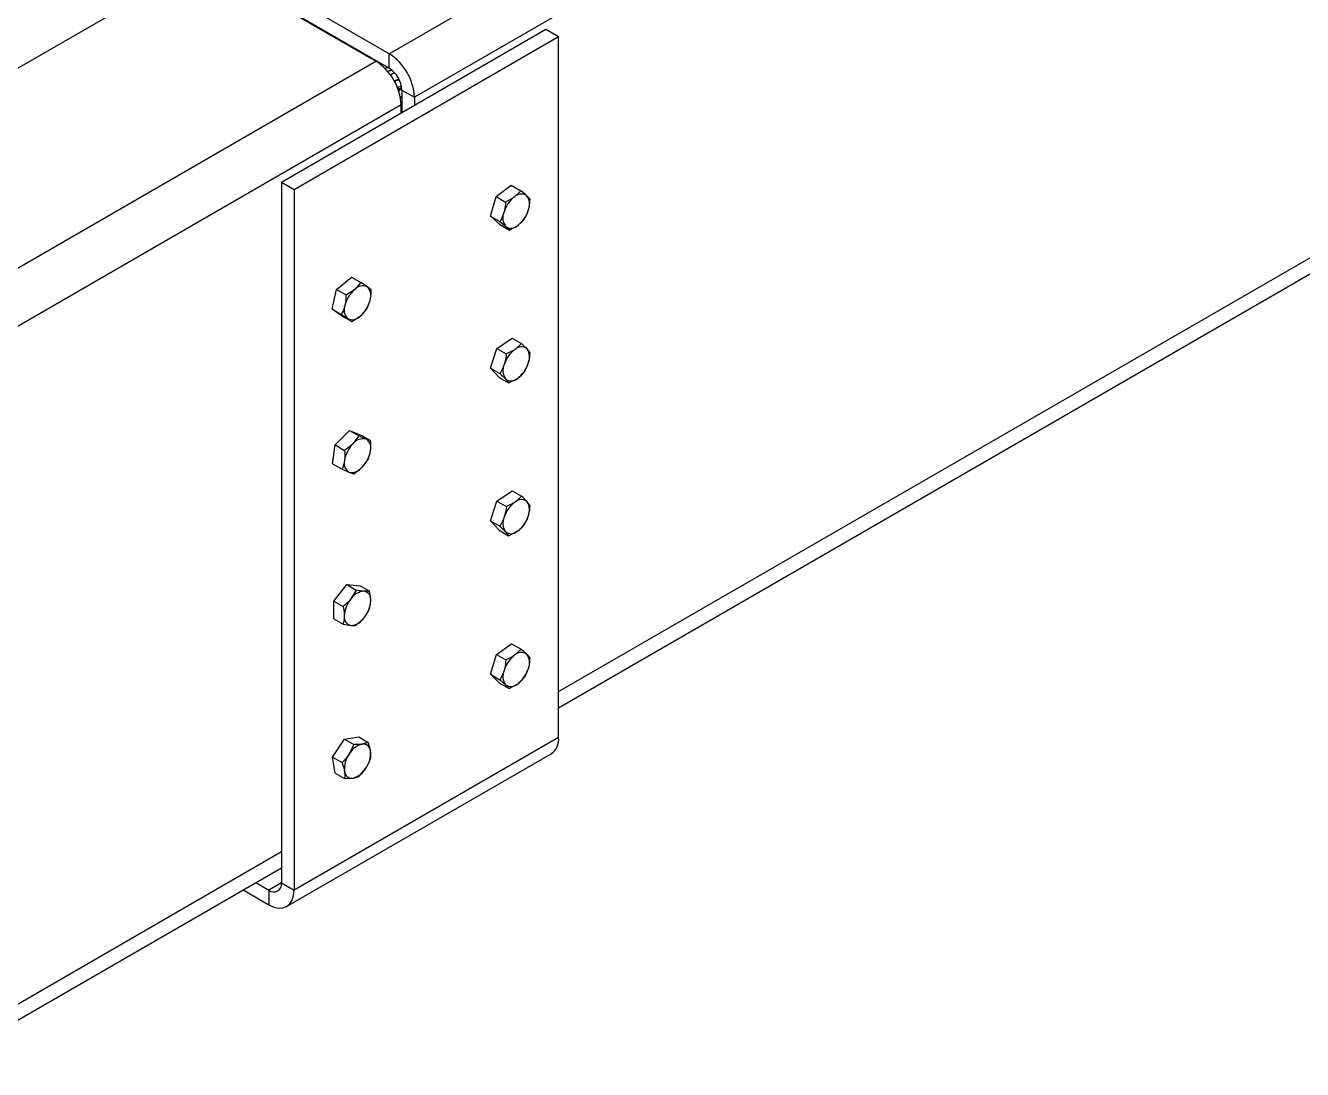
# Model space of a CAD drawing. Header units: metres. Extents: x 0 to 21025, y 0 to 14850.
# Drawn here: x 14142.8 to 14484.1, y 5128.4 to 5407.3 of the extents above; entities that cross this region are included whole.
import ezdxf

# ---------------------------------------------------------------- set-up
doc = ezdxf.new("R2010")
doc.units = ezdxf.units.M
doc.header["$LTSCALE"] = 25
doc.layers.add('SL4', color=4, linetype='Continuous')

msp = doc.modelspace()

# ---------------------------------------------------------------- linework, layer by layer
at = {"layer": 'SL4'}
for p, q in [((14239.99, 5399.793), (14908.207, 5785.547)), ((14920.057, 5776.834), (14246.725, 5388.128)), ((14285.26, 5229.337), (14920.057, 5595.797)), ((14285.26, 5225.019), (14920.057, 5591.48)), ((13253.258, 4883.619), (14190.156, 5424.48)), ((14190.156, 5424.48), (14236.454, 5397.752)), ((14239.99, 5399.793), (14193.692, 5426.521)), ((14239.99, 5395.905), (14193.692, 5422.632)), ((14281.893, 5406.217), (14211.182, 5365.397)), ((14285.26, 5404.273), (14214.55, 5363.453)), ((14285.26, 5404.273), (14281.893, 5406.217)), ((14285.26, 5217.091), (14285.26, 5404.273)), ((14231.518, 5400.602), (14231.75, 5400.661)), ((13299.555, 4856.892), (14236.454, 5397.752)), ((14232.593, 5399.981), (14232.825, 5400.041)), ((14232.701, 5399.919), (14232.932, 5399.979)), ((14233.775, 5399.299), (14234.007, 5399.358)), ((14236.772, 5397.762), (14236.84, 5397.517)), ((14237.57, 5397.001), (14237.588, 5397.291)), ((14239.99, 5395.905), (14239.99, 5399.793)), ((14239.422, 5396.073), (14239.237, 5396.339)), ((14242.538, 5389.896), (14242.535, 5389.807)), ((14243.357, 5390.072), (14246.725, 5388.128)), ((14243.357, 5390.072), (14243.357, 5383.971)), ((14243.357, 5387.278), (14243.143, 5387.03)), ((14246.725, 5388.128), (14246.725, 5385.915)), ((14243.189, 5386.087), (13306.291, 4845.227)), ((14243.189, 5383.874), (14243.189, 5386.087)), ((14214.55, 5363.453), (14211.182, 5365.397)), ((14211.182, 5365.397), (14211.182, 5178.215)), ((14214.55, 5363.453), (14214.55, 5176.271)), ((14268.593, 5361.611), (14272.634, 5364.617)), ((14272.634, 5364.617), (14275.146, 5363.167)), ((14275.146, 5363.167), (14273.442, 5361.481)), ((14267.078, 5356.359), (14268.593, 5361.611)), ((14268.593, 5361.611), (14271.106, 5360.16)), ((14277.672, 5360.92), (14276.725, 5361.861)), ((14267.078, 5356.359), (14269.59, 5354.908)), ((14269.603, 5354.112), (14267.078, 5356.359)), ((14269.59, 5354.908), (14271.169, 5353.603)), ((14269.603, 5354.112), (14272.116, 5352.662)), ((14272.116, 5352.662), (14274.452, 5353.983)), ((14225.948, 5336.779), (14229.937, 5340.081)), ((14229.937, 5340.081), (14232.45, 5338.631)), ((14232.45, 5338.631), (14230.771, 5336.797)), ((14224.702, 5331.57), (14225.948, 5336.779)), ((14225.948, 5336.779), (14228.46, 5335.328)), ((14235.194, 5336.724), (14234.138, 5337.495)), ((14224.702, 5331.57), (14227.215, 5330.12)), ((14227.446, 5329.664), (14224.702, 5331.57)), ((14227.215, 5330.12), (14228.903, 5328.984)), ((14227.446, 5329.664), (14229.959, 5328.213)), ((14229.959, 5328.213), (14232.27, 5329.682)), ((14268.771, 5321.04), (14272.838, 5323.806)), ((14272.838, 5323.806), (14275.35, 5322.356)), ((14275.35, 5322.356), (14273.633, 5320.79)), ((14267.052, 5315.772), (14268.771, 5321.04)), ((14268.771, 5321.04), (14271.284, 5319.59)), ((14277.697, 5319.853), (14276.84, 5320.922)), ((14267.052, 5315.772), (14269.565, 5314.321)), ((14269.399, 5313.269), (14267.052, 5315.772)), ((14269.399, 5313.269), (14271.912, 5311.819)), ((14269.565, 5314.321), (14271.054, 5312.888)), ((14271.912, 5311.819), (14274.261, 5313.019)), ((14225.551, 5295.244), (14229.38, 5299.09)), ((14229.38, 5299.09), (14231.893, 5297.639)), ((14229.38, 5299.09), (14232.521, 5297.891)), ((14232.521, 5297.891), (14235.034, 5296.441)), ((14224.863, 5290.2), (14225.551, 5295.244)), ((14225.551, 5295.244), (14228.064, 5293.793)), ((14231.893, 5297.639), (14230.294, 5295.534)), ((14235.034, 5296.441), (14233.779, 5296.858)), ((14224.863, 5290.2), (14227.376, 5288.749)), ((14227.376, 5288.749), (14229.262, 5287.968)), ((14230.517, 5287.551), (14232.747, 5289.292)), ((14268.804, 5280.258), (14272.874, 5282.98)), ((14272.874, 5282.98), (14275.386, 5281.53)), ((14275.386, 5281.53), (14273.667, 5279.986)), ((14267.049, 5274.989), (14268.804, 5280.258)), ((14268.804, 5280.258), (14271.317, 5278.808)), ((14277.701, 5278.982), (14276.859, 5280.074)), ((14267.049, 5274.989), (14269.561, 5273.538)), ((14269.363, 5272.441), (14267.049, 5274.989)), ((14269.363, 5272.441), (14271.876, 5270.991)), ((14269.561, 5273.538), (14271.034, 5272.082)), ((14271.876, 5270.991), (14274.226, 5272.169)), ((14225.156, 5253.535), (14228.692, 5257.933)), ((14228.692, 5257.933), (14231.205, 5256.482)), ((14228.692, 5257.933), (14232.227, 5257.617)), ((14232.227, 5257.617), (14234.74, 5256.166)), ((14225.156, 5253.535), (14227.669, 5252.084)), ((14225.156, 5248.82), (14225.156, 5253.535)), ((14231.205, 5256.482), (14229.753, 5254.101)), ((14234.74, 5256.166), (14233.288, 5256.142)), ((14225.156, 5248.82), (14227.669, 5247.37)), ((14227.669, 5247.37), (14229.753, 5247.029)), ((14231.205, 5247.054), (14233.288, 5249.07)), ((14268.669, 5239.241), (14272.722, 5242.145)), ((14272.722, 5242.145), (14275.235, 5240.694)), ((14275.235, 5240.694), (14273.524, 5239.06)), ((14267.065, 5233.98), (14268.669, 5239.241)), ((14268.669, 5239.241), (14271.181, 5237.791)), ((14277.684, 5238.337), (14276.775, 5239.333)), ((14267.065, 5233.98), (14269.578, 5232.529)), ((14269.515, 5231.623), (14267.065, 5233.98)), ((14269.515, 5231.623), (14272.027, 5230.172)), ((14269.578, 5232.529), (14271.118, 5231.168)), ((14272.027, 5230.172), (14274.37, 5231.442)), ((14285.26, 5217.091), (14214.55, 5176.271)), ((14224.863, 5211.816), (14228.004, 5216.641)), ((14228.004, 5216.641), (14231.833, 5217.216)), ((14228.004, 5216.641), (14230.517, 5215.191)), ((14231.833, 5217.216), (14234.346, 5215.766)), ((14234.346, 5215.766), (14232.747, 5215.296)), ((14212.577, 5171.91), (14283.287, 5212.73)), ((14230.517, 5215.191), (14229.262, 5212.596)), ((14224.863, 5211.816), (14227.376, 5210.366)), ((14225.551, 5207.567), (14224.863, 5211.816)), ((14231.893, 5206.691), (14233.779, 5208.921)), ((14225.551, 5207.567), (14228.064, 5206.116)), ((14228.064, 5206.116), (14230.294, 5206.221)), ((13344.826, 4686.435), (14211.182, 5186.572)), ((13344.826, 4682.118), (14211.182, 5182.255)), ((14204.315, 5178.291), (14207.815, 5176.27)), ((14211.182, 5178.214), (14207.815, 5176.27)), ((14211.182, 5178.215), (14214.55, 5176.271)), ((14200.947, 5176.346), (14207.815, 5172.382)), ((14207.815, 5176.27), (14207.815, 5172.382))]:
    msp.add_line(p, q, dxfattribs=at)
at = {"layer": 'SL4', "flags": 128}
for points in [[(14238.847, 5395.863), (14239.163, 5395.99), (14239.614, 5396.121)], [(14239.572, 5395.069), (14240.237, 5395.37), (14240.608, 5395.482)], [(14239.642, 5394.986), (14239.827, 5395.084), (14240.692, 5395.414)], [(14240.314, 5394.12), (14240.902, 5394.464), (14241.436, 5394.693)], [(14241.293, 5392.592), (14241.745, 5392.75), (14242.55, 5393.064)], [(14241.393, 5392.412), (14241.98, 5392.614), (14242.647, 5392.871)], [(14243.252, 5391.097), (14242.837, 5390.956), (14242.177, 5390.772)], [(14242.202, 5390.711), (14242.438, 5390.415), (14242.538, 5389.896)], [(14243.314, 5390.72), (14242.602, 5390.15), (14242.459, 5390.03)], [(14243.344, 5390.426), (14242.837, 5390.015), (14242.548, 5389.768)], [(14243.357, 5388.396), (14243.1, 5388.213), (14242.981, 5388.127)], [(14207.815, 5172.382), (14209.129, 5171.773), (14210.392, 5171.486), (14211.556, 5171.532), (14212.577, 5171.91), (14213.415, 5172.605), (14214.037, 5173.591), (14214.42, 5174.828), (14214.55, 5176.271)]]:
    msp.add_lwpolyline(points, dxfattribs=at)
at = {"layer": 'SL4'}
for centre, radius, start, end in [((14228.566, 5385.421), 14.638, 2.60548, 57.39452), ((14232.102, 5387.462), 14.638, 2.60548, 57.39452), ((14236.046, 5389.739), 7.319, 2.60548, 57.39452), ((14278.446, 5355.115), 8.097, 128.17281, 163.9655), ((14275.315, 5359.665), 2.609, 57.30799, 135.8943), ((14273.826, 5359.562), 3.7, 336.92525, 38.41943), ((14274.068, 5355.902), 3.7, 156.92525, 218.41943), ((14269.447, 5360.349), 8.097, 308.17281, 343.9655), ((14272.578, 5355.799), 2.609, 237.30799, 315.8943), ((14236.107, 5330.582), 8.192, 130.64845, 166.15877), ((14232.924, 5334.883), 2.88, 65.06575, 138.36242), ((14231.787, 5335.142), 3.327, 338.77276, 45.01792), ((14231.254, 5331.337), 3.327, 158.77276, 225.01792), ((14226.934, 5335.898), 8.192, 310.64845, 346.15877), ((14230.117, 5331.596), 2.88, 245.06575, 318.36242), ((14278.336, 5314.354), 7.972, 126.15196, 162.33072), ((14275.311, 5319.032), 2.431, 51.0409, 133.66414), ((14273.498, 5318.697), 4.014, 335.57137, 33.66433), ((14274.395, 5315.113), 4.014, 155.57137, 213.66433), ((14269.558, 5319.456), 7.972, 306.15196, 342.33072), ((14272.582, 5314.778), 2.431, 231.0409, 313.66414), ((14236.074, 5289.8), 8.142, 135.23494, 170.89443), ((14233.112, 5293.364), 3.556, 79.19049, 142.40865), ((14232.417, 5294.521), 2.705, 343.14459, 59.76087), ((14230.624, 5290.305), 2.705, 163.14459, 239.76087), ((14226.966, 5295.025), 8.142, 315.23494, 350.89443), ((14229.929, 5291.461), 3.556, 259.19049, 322.40865), ((14275.312, 5278.236), 2.402, 49.90386, 133.23106), ((14278.312, 5273.541), 7.944, 125.78095, 162.04437), ((14273.438, 5277.865), 4.073, 335.33432, 32.84794), ((14274.456, 5274.291), 4.073, 155.33432, 212.84794), ((14269.581, 5278.614), 7.944, 305.78095, 342.04437), ((14272.581, 5273.919), 2.402, 229.90386, 313.23106), ((14235.651, 5249.191), 7.674, 140.22793, 177.36071), ((14233.561, 5251.586), 4.564, 93.42954, 146.56509), ((14232.886, 5253.98), 2.199, 350.74812, 79.45322), ((14227.39, 5253.98), 7.674, 320.22793, 357.36071), ((14230.155, 5249.191), 2.199, 170.74812, 259.45322), ((14229.48, 5251.585), 4.564, 273.42954, 326.56509), ((14275.311, 5237.271), 2.529, 54.63295, 134.97274), ((14278.403, 5232.659), 8.049, 127.31434, 163.25507), ((14273.688, 5237.062), 3.833, 336.33613, 36.33395), ((14274.206, 5233.439), 3.833, 156.33613, 216.33395), ((14269.491, 5237.843), 8.049, 307.31434, 343.25507), ((14272.582, 5233.231), 2.529, 234.63295, 314.97274), ((14280.73, 5216.515), 4.567, 304.05635, 7.25583), ((14234.852, 5208.651), 6.842, 144.78501, 184.96212), ((14234.21, 5209.808), 5.679, 104.92894, 150.60235), ((14233.058, 5213.371), 1.95, 2.5677, 99.17388), ((14228.189, 5212.867), 6.842, 324.78501, 4.96212), ((14228.831, 5211.709), 5.679, 284.92894, 330.60235), ((14229.983, 5208.146), 1.95, 182.5677, 279.17388), ((14209.129, 5177.882), 2.08, 230.79671, 9.21404)]:
    msp.add_arc(centre, radius, start, end, dxfattribs=at)
for points, knots in [([(14276.725, 5361.861), (14276.694, 5361.888), (14276.264, 5362.27), (14275.685, 5362.734), (14275.146, 5363.167)], [0, 0, 0, 0, 0.0702006, 1, 1, 1, 1]), ([(14271.106, 5360.16), (14271.043, 5359.421), (14270.961, 5358.457), (14270.72, 5357.56), (14270.664, 5357.352)], [0, 0, 0, 0, 0.76815073, 1, 1, 1, 1]), ([(14273.442, 5361.481), (14273.393, 5361.446), (14272.707, 5360.941), (14271.877, 5360.536), (14271.106, 5360.16)], [0, 0, 0, 0, 0.0702006, 1, 1, 1, 1]), ([(14277.23, 5358.112), (14277.286, 5358.32), (14277.527, 5359.217), (14277.609, 5360.18), (14277.672, 5360.92)], [0, 0, 0, 0, 0.2318493, 1, 1, 1, 1]), ([(14270.664, 5357.352), (14270.422, 5356.673), (14270.115, 5355.813), (14269.682, 5355.066), (14269.59, 5354.908)], [0, 0, 0, 0, 0.7889992, 1, 1, 1, 1]), ([(14276.156, 5355.668), (14276.248, 5355.826), (14276.681, 5356.573), (14276.988, 5357.433), (14277.23, 5358.112)], [0, 0, 0, 0, 0.21100076, 1, 1, 1, 1]), ([(14271.169, 5353.603), (14271.198, 5353.576), (14271.62, 5353.2), (14271.877, 5352.921), (14272.116, 5352.662)], [0, 0, 0, 0, 0.0702006, 1, 1, 1, 1]), ([(14274.452, 5353.983), (14274.499, 5354.019), (14275.177, 5354.529), (14275.685, 5355.119), (14276.156, 5355.668)], [0, 0, 0, 0, 0.0702006, 1, 1, 1, 1]), ([(14234.138, 5337.495), (14234.105, 5337.518), (14233.637, 5337.842), (14233.022, 5338.251), (14232.45, 5338.631)], [0, 0, 0, 0, 0.0702006, 1, 1, 1, 1]), ([(14228.46, 5335.328), (14228.432, 5334.594), (14228.394, 5333.638), (14228.199, 5332.748), (14228.153, 5332.542)], [0, 0, 0, 0, 0.7681507, 1, 1, 1, 1]), ([(14230.771, 5336.797), (14230.723, 5336.758), (14230.045, 5336.203), (14229.224, 5335.75), (14228.46, 5335.328)], [0, 0, 0, 0, 0.0702006, 1, 1, 1, 1]), ([(14234.887, 5333.938), (14234.933, 5334.144), (14235.128, 5335.034), (14235.166, 5335.99), (14235.194, 5336.724)], [0, 0, 0, 0, 0.2318493, 1, 1, 1, 1]), ([(14228.153, 5332.542), (14227.947, 5331.869), (14227.686, 5331.016), (14227.297, 5330.276), (14227.215, 5330.12)], [0, 0, 0, 0, 0.7889992, 1, 1, 1, 1]), ([(14233.949, 5331.516), (14234.031, 5331.672), (14234.42, 5332.413), (14234.681, 5333.265), (14234.887, 5333.938)], [0, 0, 0, 0, 0.2110008, 1, 1, 1, 1]), ([(14228.903, 5328.984), (14228.935, 5328.962), (14229.394, 5328.643), (14229.687, 5328.42), (14229.959, 5328.213)], [0, 0, 0, 0, 0.0702006, 1, 1, 1, 1]), ([(14232.27, 5329.682), (14232.317, 5329.722), (14232.986, 5330.282), (14233.485, 5330.921), (14233.949, 5331.516)], [0, 0, 0, 0, 0.0702006, 1, 1, 1, 1]), ([(14276.84, 5320.922), (14276.811, 5320.952), (14276.411, 5321.377), (14275.861, 5321.884), (14275.35, 5322.356)], [0, 0, 0, 0, 0.0702006, 1, 1, 1, 1]), ([(14271.284, 5319.59), (14271.195, 5318.848), (14271.08, 5317.882), (14270.804, 5316.982), (14270.74, 5316.773)], [0, 0, 0, 0, 0.7681507, 1, 1, 1, 1]), ([(14273.633, 5320.79), (14273.584, 5320.758), (14272.893, 5320.293), (14272.059, 5319.929), (14271.284, 5319.59)], [0, 0, 0, 0, 0.0702006, 1, 1, 1, 1]), ([(14277.153, 5317.037), (14277.217, 5317.245), (14277.493, 5318.145), (14277.609, 5319.111), (14277.697, 5319.853)], [0, 0, 0, 0, 0.23184927, 1, 1, 1, 1]), ([(14270.74, 5316.773), (14270.471, 5316.092), (14270.129, 5315.23), (14269.663, 5314.48), (14269.565, 5314.321)], [0, 0, 0, 0, 0.7889992, 1, 1, 1, 1]), ([(14275.978, 5314.585), (14276.076, 5314.743), (14276.543, 5315.493), (14276.884, 5316.356), (14277.153, 5317.037)], [0, 0, 0, 0, 0.2110008, 1, 1, 1, 1]), ([(14271.054, 5312.888), (14271.081, 5312.858), (14271.473, 5312.438), (14271.7, 5312.117), (14271.912, 5311.819)], [0, 0, 0, 0, 0.0702006, 1, 1, 1, 1]), ([(14274.261, 5313.019), (14274.308, 5313.052), (14274.991, 5313.522), (14275.502, 5314.073), (14275.978, 5314.585)], [0, 0, 0, 0, 0.0702006, 1, 1, 1, 1]), ([(14230.294, 5295.534), (14230.248, 5295.488), (14229.597, 5294.842), (14228.803, 5294.298), (14228.064, 5293.793)], [0, 0, 0, 0, 0.07020058, 1, 1, 1, 1]), ([(14233.779, 5296.858), (14233.741, 5296.872), (14233.206, 5297.077), (14232.526, 5297.368), (14231.893, 5297.639)], [0, 0, 0, 0, 0.0702006, 1, 1, 1, 1]), ([(14235.005, 5293.736), (14235.029, 5293.936), (14235.13, 5294.798), (14235.076, 5295.727), (14235.034, 5296.441)], [0, 0, 0, 0, 0.2318493, 1, 1, 1, 1]), ([(14228.035, 5291.089), (14227.904, 5290.438), (14227.737, 5289.613), (14227.439, 5288.9), (14227.376, 5288.749)], [0, 0, 0, 0, 0.7889992, 1, 1, 1, 1]), ([(14228.064, 5293.793), (14228.106, 5293.08), (14228.16, 5292.151), (14228.059, 5291.289), (14228.035, 5291.089)], [0, 0, 0, 0, 0.76815073, 1, 1, 1, 1]), ([(14232.747, 5289.292), (14232.792, 5289.337), (14233.434, 5289.989), (14233.906, 5290.719), (14234.346, 5291.397)], [0, 0, 0, 0, 0.0702006, 1, 1, 1, 1]), ([(14234.346, 5291.397), (14234.408, 5291.547), (14234.707, 5292.261), (14234.874, 5293.086), (14235.005, 5293.736)], [0, 0, 0, 0, 0.2110008, 1, 1, 1, 1]), ([(14229.262, 5287.968), (14229.299, 5287.954), (14229.825, 5287.754), (14230.183, 5287.649), (14230.517, 5287.551)], [0, 0, 0, 0, 0.0702006, 1, 1, 1, 1]), ([(14276.859, 5280.074), (14276.832, 5280.104), (14276.436, 5280.537), (14275.892, 5281.051), (14275.386, 5281.53)], [0, 0, 0, 0, 0.0702006, 1, 1, 1, 1]), ([(14271.317, 5278.808), (14271.223, 5278.066), (14271.102, 5277.099), (14270.82, 5276.199), (14270.755, 5275.991)], [0, 0, 0, 0, 0.7681507, 1, 1, 1, 1]), ([(14273.667, 5279.986), (14273.619, 5279.954), (14272.927, 5279.497), (14272.093, 5279.14), (14271.317, 5278.808)], [0, 0, 0, 0, 0.0702006, 1, 1, 1, 1]), ([(14277.139, 5276.165), (14277.204, 5276.374), (14277.486, 5277.274), (14277.607, 5278.24), (14277.701, 5278.982)], [0, 0, 0, 0, 0.2318493, 1, 1, 1, 1]), ([(14270.755, 5275.991), (14270.48, 5275.31), (14270.133, 5274.447), (14269.661, 5273.696), (14269.561, 5273.538)], [0, 0, 0, 0, 0.7889992, 1, 1, 1, 1]), ([(14275.945, 5273.713), (14276.045, 5273.871), (14276.517, 5274.621), (14276.865, 5275.484), (14277.139, 5276.165)], [0, 0, 0, 0, 0.21100076, 1, 1, 1, 1]), ([(14271.034, 5272.082), (14271.061, 5272.052), (14271.448, 5271.624), (14271.669, 5271.296), (14271.876, 5270.991)], [0, 0, 0, 0, 0.0702006, 1, 1, 1, 1]), ([(14274.226, 5272.169), (14274.274, 5272.202), (14274.957, 5272.664), (14275.469, 5273.207), (14275.945, 5273.713)], [0, 0, 0, 0, 0.07020058, 1, 1, 1, 1]), ([(14229.753, 5254.101), (14229.71, 5254.049), (14229.109, 5253.309), (14228.363, 5252.674), (14227.669, 5252.084)], [0, 0, 0, 0, 0.0702006, 1, 1, 1, 1]), ([(14233.288, 5256.142), (14233.246, 5256.146), (14232.644, 5256.202), (14231.898, 5256.347), (14231.205, 5256.482)], [0, 0, 0, 0, 0.0702006, 1, 1, 1, 1]), ([(14235.056, 5253.627), (14235.052, 5253.814), (14235.037, 5254.62), (14234.869, 5255.494), (14234.74, 5256.166)], [0, 0, 0, 0, 0.23184927, 1, 1, 1, 1]), ([(14234.74, 5251.452), (14234.779, 5251.591), (14234.966, 5252.251), (14235.016, 5253.02), (14235.056, 5253.627)], [0, 0, 0, 0, 0.2110008, 1, 1, 1, 1]), ([(14227.669, 5252.084), (14227.798, 5251.412), (14227.966, 5250.538), (14227.981, 5249.732), (14227.985, 5249.545)], [0, 0, 0, 0, 0.7681507, 1, 1, 1, 1]), ([(14233.288, 5249.07), (14233.33, 5249.123), (14233.922, 5249.868), (14234.346, 5250.689), (14234.74, 5251.452)], [0, 0, 0, 0, 0.0702006, 1, 1, 1, 1]), ([(14227.985, 5249.545), (14227.945, 5248.938), (14227.895, 5248.169), (14227.708, 5247.509), (14227.669, 5247.37)], [0, 0, 0, 0, 0.7889992, 1, 1, 1, 1]), ([(14229.753, 5247.029), (14229.794, 5247.026), (14230.387, 5246.975), (14230.81, 5247.016), (14231.205, 5247.054)], [0, 0, 0, 0, 0.0702006, 1, 1, 1, 1]), ([(14276.775, 5239.333), (14276.746, 5239.361), (14276.328, 5239.762), (14275.761, 5240.245), (14275.235, 5240.694)], [0, 0, 0, 0, 0.0702006, 1, 1, 1, 1]), ([(14271.181, 5237.791), (14271.107, 5237.049), (14271.011, 5236.085), (14270.755, 5235.186), (14270.695, 5234.978)], [0, 0, 0, 0, 0.7681507, 1, 1, 1, 1]), ([(14273.524, 5239.06), (14273.476, 5239.026), (14272.787, 5238.538), (14271.955, 5238.151), (14271.181, 5237.791)], [0, 0, 0, 0, 0.0702006, 1, 1, 1, 1]), ([(14277.198, 5235.524), (14277.258, 5235.732), (14277.514, 5236.631), (14277.61, 5237.596), (14277.684, 5238.337)], [0, 0, 0, 0, 0.23184927, 1, 1, 1, 1]), ([(14270.695, 5234.978), (14270.441, 5234.298), (14270.12, 5233.436), (14269.672, 5232.687), (14269.578, 5232.529)], [0, 0, 0, 0, 0.7889992, 1, 1, 1, 1]), ([(14274.37, 5231.442), (14274.417, 5231.476), (14275.097, 5231.969), (14275.607, 5232.543), (14276.08, 5233.076)], [0, 0, 0, 0, 0.0702006, 1, 1, 1, 1]), ([(14276.08, 5233.076), (14276.175, 5233.234), (14276.622, 5233.983), (14276.944, 5234.844), (14277.198, 5235.524)], [0, 0, 0, 0, 0.21100076, 1, 1, 1, 1]), ([(14271.118, 5231.168), (14271.147, 5231.141), (14271.556, 5230.745), (14271.8, 5230.448), (14272.027, 5230.172)], [0, 0, 0, 0, 0.0702006, 1, 1, 1, 1]), ([(14235.005, 5213.458), (14234.975, 5213.627), (14234.843, 5214.355), (14234.562, 5215.153), (14234.346, 5215.766)], [0, 0, 0, 0, 0.23184927, 1, 1, 1, 1]), ([(14229.262, 5212.596), (14229.224, 5212.539), (14228.69, 5211.727), (14228.009, 5211.022), (14227.376, 5210.366)], [0, 0, 0, 0, 0.0702006, 1, 1, 1, 1]), ([(14232.747, 5215.296), (14232.701, 5215.289), (14232.05, 5215.195), (14231.255, 5215.193), (14230.517, 5215.191)], [0, 0, 0, 0, 0.0702006, 1, 1, 1, 1]), ([(14235.034, 5211.516), (14235.049, 5211.639), (14235.123, 5212.224), (14235.057, 5212.914), (14235.005, 5213.458)], [0, 0, 0, 0, 0.2110008, 1, 1, 1, 1]), ([(14227.376, 5210.366), (14227.592, 5209.753), (14227.873, 5208.955), (14228.005, 5208.227), (14228.035, 5208.059)], [0, 0, 0, 0, 0.76815073, 1, 1, 1, 1]), ([(14233.779, 5208.921), (14233.816, 5208.979), (14234.342, 5209.796), (14234.7, 5210.687), (14235.034, 5211.516)], [0, 0, 0, 0, 0.0702006, 1, 1, 1, 1]), ([(14228.035, 5208.059), (14228.088, 5207.514), (14228.154, 5206.824), (14228.079, 5206.239), (14228.064, 5206.116)], [0, 0, 0, 0, 0.7889992, 1, 1, 1, 1]), ([(14230.294, 5206.221), (14230.339, 5206.228), (14230.981, 5206.328), (14231.453, 5206.516), (14231.893, 5206.691)], [0, 0, 0, 0, 0.0702006, 1, 1, 1, 1])]:
    msp.add_open_spline(points, degree=3, knots=knots, dxfattribs=at)

doc.saveas('drawing.dxf')
